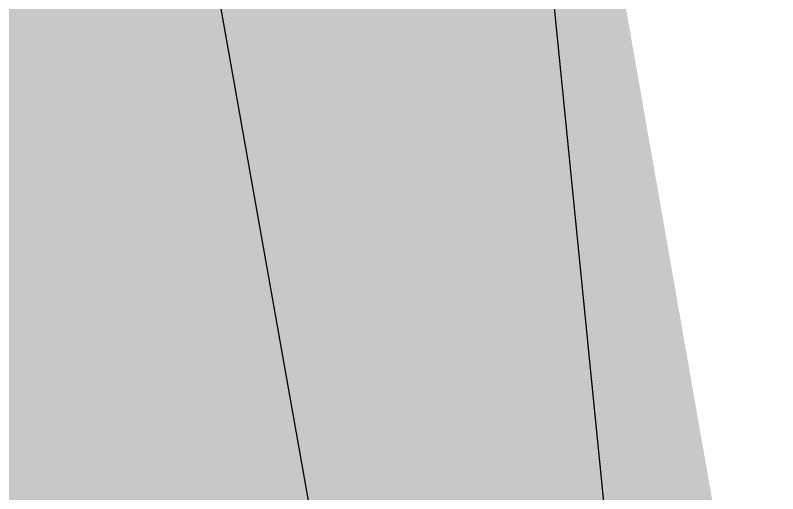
# Model space of a CAD drawing. Header units: metres. Extents: x 222509 to 223547, y 765290 to 766147.
# Drawn here: x 223043.5741 to 223043.7369, y 765864.0349 to 765864.137 of the extents above; entities that cross this region are included whole.
import ezdxf

# ---------------------------------------------------------------- set-up
doc = ezdxf.new("R2010")
doc.units = ezdxf.units.M
for name, color, linetype in [('55', 8, 'Continuous'), ('maim metuhnan 2', 150, 'Continuous'), ('PARCEL', 14, 'Continuous')]:
    doc.layers.add(name, color=color, linetype=linetype)

# ---------------------------------------------------------------- blocks, each defined once
blk = doc.blocks.new('G$C48AC2FB6')
at = {"layer": 'maim metuhnan 2', "const_width": 0.16}
blk.add_lwpolyline([(223043.97669, 765864.98364), (223043.48901, 765864.90453), (223043.74098, 765863.46693), (223044.23347, 765863.55325)], dxfattribs=at)
at = {"layer": 'maim metuhnan 2'}
blk.add_lwpolyline([(223043.615, 765864.18573, 0.16, 0.16, 0), (223041.61492, 765863.83517, 0.16, 0.16, 0), (223038.46153, 765863.57513, 0.16, 0.16, 0)], format="xyseb", dxfattribs=at)
blk = doc.blocks.new('MIDRON2')
at = {"layer": 'PARCEL', "color": 3}
blk.add_line((-0.82163, -0.15501), (-0.6216, -1.19205), dxfattribs=at)
blk = doc.blocks.new('G$CAC2BD834')
at = {"layer": '55'}
blk.add_lwpolyline([(223036.1406, 765906.1875), (223046.44556, 765848.2376)], dxfattribs=at)
blk.add_lwpolyline([(223036.1406, 765906.1875), (223046.44556, 765848.2376)], dxfattribs=at)
at = {"linetype": 'Continuous', "xscale": 1.2, "yscale": 1.2, "zscale": 1.2, "rotation": 354.7600205670291}
blk.add_blockref('MIDRON2', (223044.57543, 765865.36639), dxfattribs=at)

msp = doc.modelspace()

# ---------------------------------------------------------------- block references
for name in ['G$CAC2BD834', 'G$C48AC2FB6']:
    msp.add_blockref(name, (0, 0))

doc.saveas('drawing.dxf')
